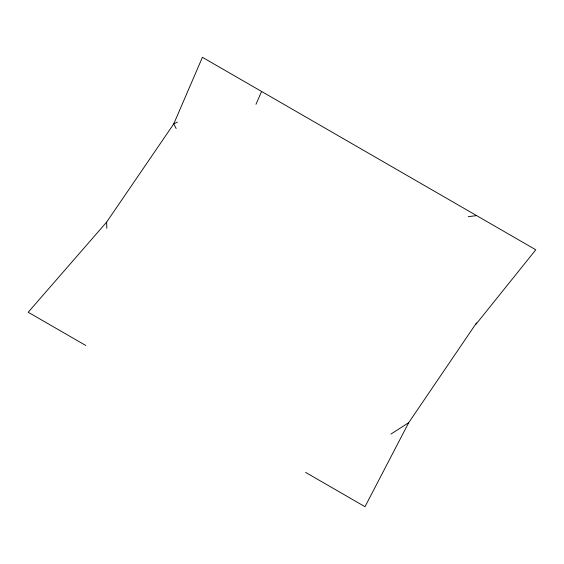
<?xml version="1.0" encoding="UTF-8"?>
<svg xmlns="http://www.w3.org/2000/svg" width="564" height="564" viewBox="0 0 564 564"><rect width="100%" height="100%" fill="white"/><g stroke="black" fill="none" stroke-linecap="round" stroke-linejoin="round"><path stroke-width="0.85" d="M255.971 104.305L261.604 91.481M305.603 472.399L365 506.698L408.703 422.676L476.531 322.869M85.791 345.492L28.2 312.244L106.61 222.131L173.761 123.876L202.413 57.302L535.8 249.781L475.847 324.42M390.951 434.069L408.703 422.676M177.456 122.113L173.761 123.876L176.158 128.55M468.289 216.668L476.608 215.61M106.61 222.131L106.815 228.349"/></g></svg>
